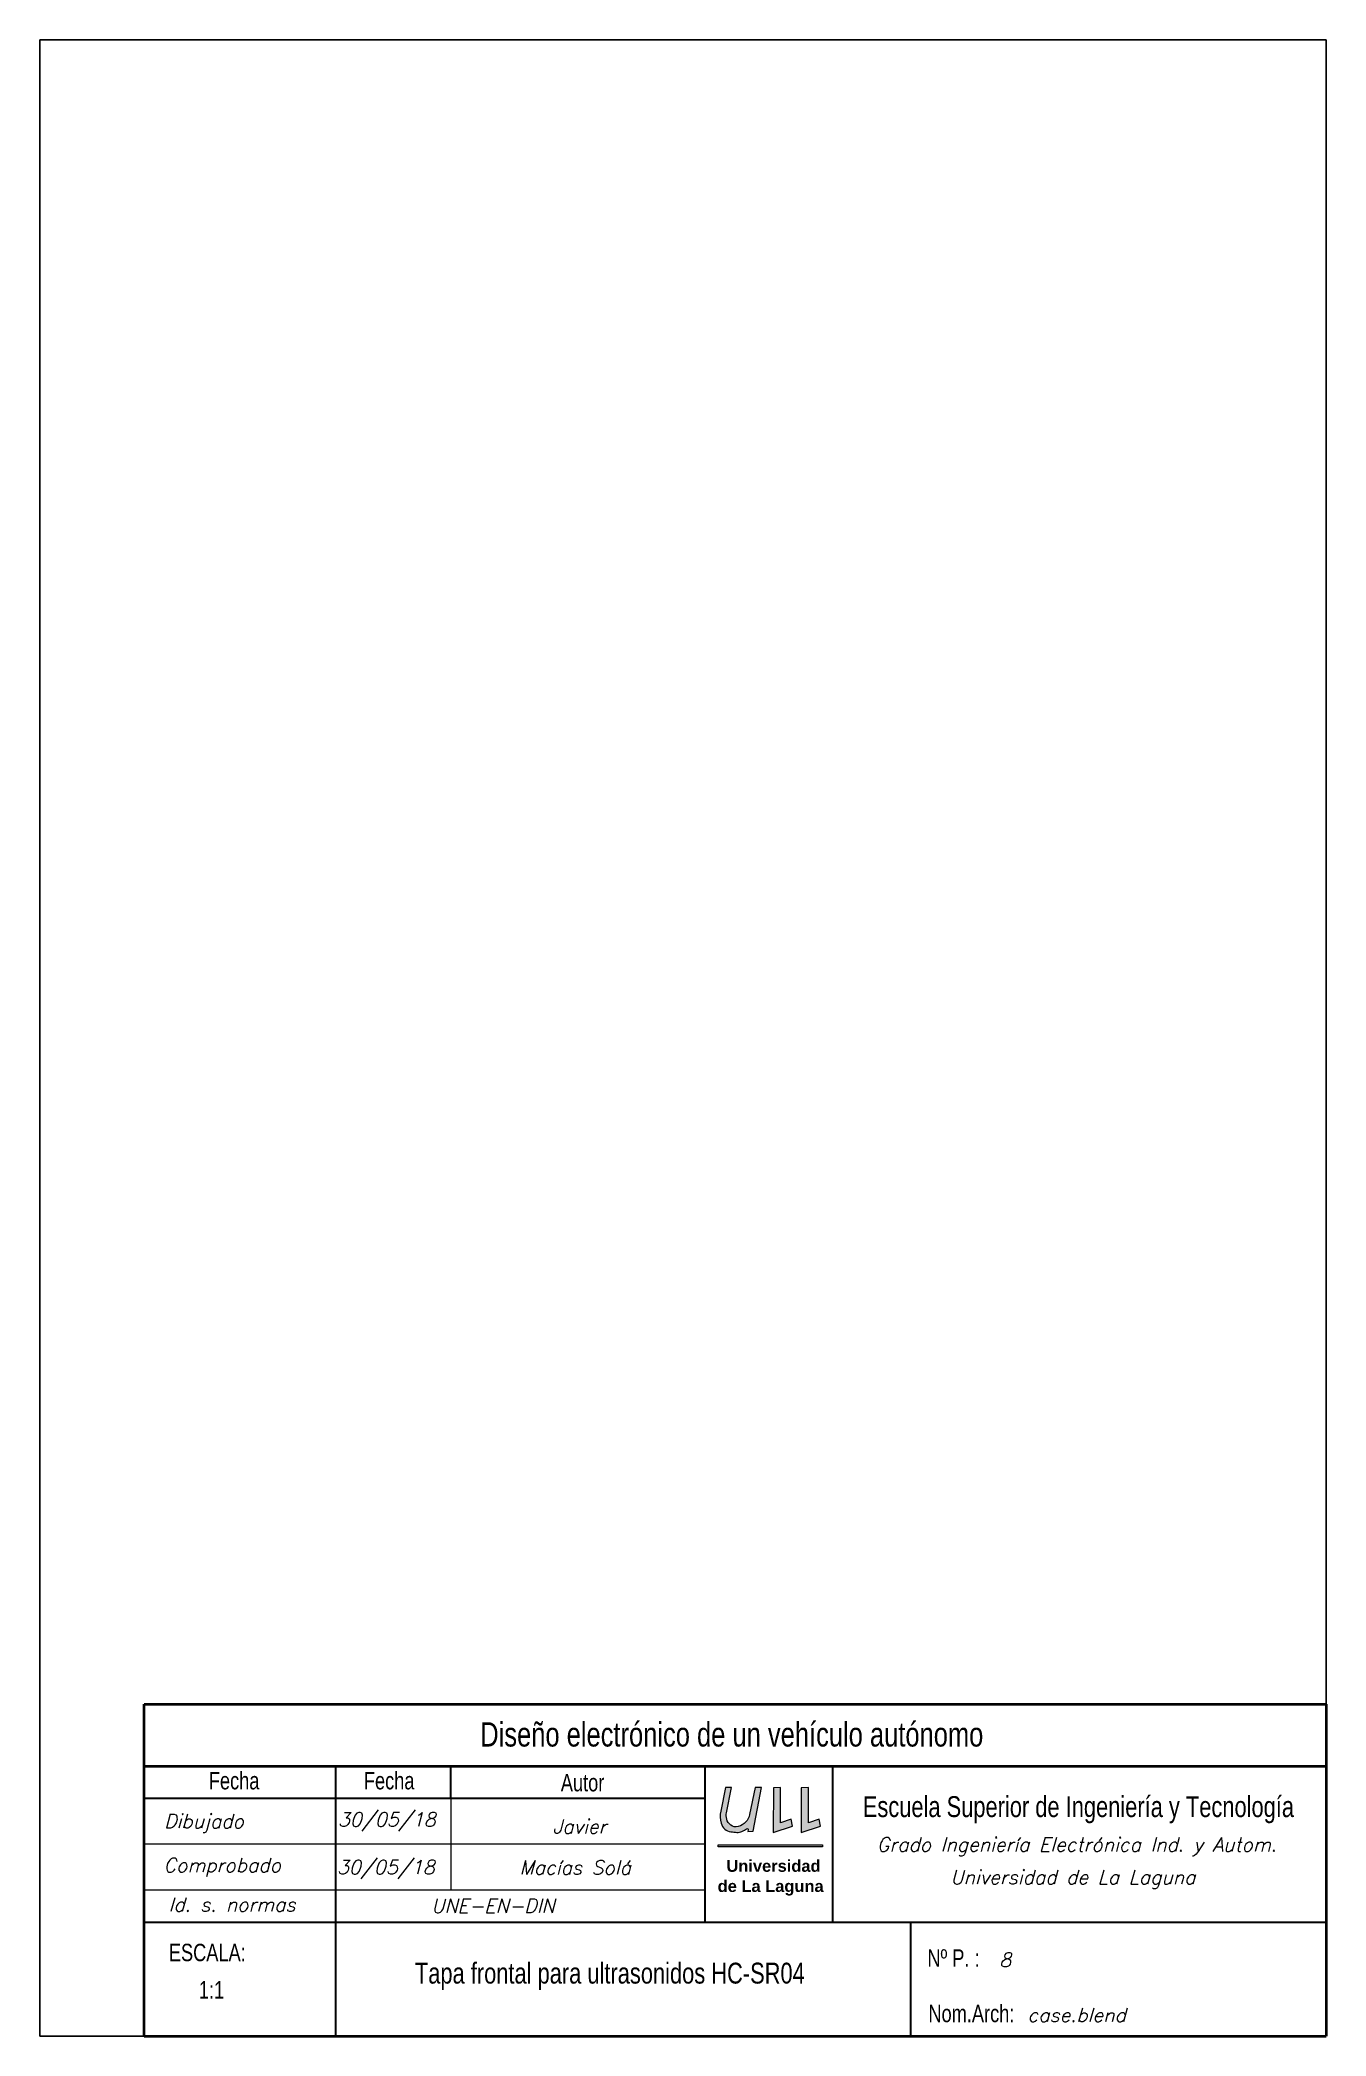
# Paper-space layout 'Layout1' of a CAD drawing. Header units: millimetres. Extents: x 19 to 204, y 4 to 291.
import ezdxf
from ezdxf.enums import TextEntityAlignment as Align

# ---------------------------------------------------------------- set-up
doc = ezdxf.new("R2010")
doc.units = ezdxf.units.MM
doc.linetypes.add('Continuo', pattern=[0])
doc.layers.get('0').update_dxf_attribs({"linetype": 'Continuo'})
for name, color, linetype, lineweight in [('caj 25', 4, 'Continuo', 25), ('caj 35', 3, 'Continuo', 35), ('caj 50', 7, 'Continuo', 50), ('txt25', 6, 'Continuo', 25), ('txt35', 3, 'Continuo', 35), ('txt50', 7, 'Continuo', 50)]:
    doc.layers.add(name, color=color, linetype=linetype, lineweight=lineweight)
doc.layers.add('FRAME 070', color=5, linetype='Continuo')
doc.styles.add('Estilo1', font='')
doc.styles.add('RomanS', font='romans.shx')
doc.styles.add('STYLE1', font='arial.ttf', dxfattribs={"width": 0.75})
doc.styles.get('Estilo1').set_extended_font_data('Antique Olive Compact', bold=True)

psp = doc.layouts.get("Layout1")

# ---------------------------------------------------------------- hatches: boundary and pattern name
h = psp.add_hatch(color=256)
h.paths.add_polyline_path([(122.86, 39.7), (121.95, 39.7), (121.15, 35.84, -0.281386), (119.51, 34.09, -0.236995), (118.43, 34.31, -0.16489), (117.85, 35.18, -0.099919), (117.8, 36.1), (118.54, 39.7), (117.66, 39.7), (116.99, 36.31, 0.114271), (117.05, 34.57, 0.306507), (118.44, 33.36, 0.008306), (119.32, 33.27, 0.143834), (120.03, 33.41, 0.006924), (120.74, 33.8, -0.612645), (120.93, 33.67), (120.91, 33.41), (121.65, 33.43)])
h.paths.add_polyline_path([(124.54, 33.24), (127.31, 34.14), (127.1, 35.17), (125.57, 34.62), (125.57, 39.7), (124.56, 39.66)])
h.paths.add_polyline_path([(128.57, 33.24), (131.33, 34.14), (131.13, 35.17), (129.6, 34.63), (129.6, 39.7), (128.58, 39.67)])

# ---------------------------------------------------------------- linework, layer by layer
for p, q in [((78.17, 38.14), (78.17, 31.55)), ((78.17, 31.55), (78.17, 24.95))]:
    psp.add_line(p, q)
for points in [[(19.06, 290.98), (204.06, 290.98), (204.06, 3.98), (19.06, 3.98)], [(124.56, 39.66), (124.54, 33.24), (127.31, 34.14), (127.1, 35.17), (125.57, 34.62), (125.57, 39.7)], [(128.58, 39.67), (128.57, 33.24), (131.33, 34.14), (131.13, 35.17), (129.6, 34.63), (129.6, 39.7)], [(116.63, 31.46), (131.62, 31.46), (131.62, 31.19), (116.63, 31.19)]]:
    psp.add_lwpolyline(points, close=True)
psp.add_lwpolyline([(117.66, 39.7), (116.99, 36.31, 0.114271), (117.05, 34.57, 0.306507), (118.44, 33.36, 0.008306), (119.32, 33.27, 0.143834), (120.03, 33.41, 0.006924), (120.74, 33.8, -0.612645), (120.93, 33.67), (120.91, 33.41), (121.65, 33.43), (122.86, 39.7), (121.95, 39.7), (121.15, 35.84, -0.281386), (119.51, 34.09, -0.236995), (118.43, 34.31, -0.16489), (117.85, 35.18, -0.099919), (117.8, 36.1), (118.54, 39.7)], format="xyb", close=True)
at = {"layer": 'caj 25', "color": 0}
for p, q in [((114.74, 31.55), (34.06, 31.55)), ((114.74, 24.95), (34.06, 24.95))]:
    psp.add_line(p, q, dxfattribs=at)
at = {"layer": 'caj 35', "color": 0}
for p, q in [((61.63, 3.98), (61.63, 42.8)), ((78.17, 38.14), (78.17, 42.8)), ((114.74, 20.36), (114.74, 42.8)), ((133.12, 20.36), (133.12, 42.8)), ((114.74, 38.14), (34.06, 38.14)), ((34.06, 20.36), (204.06, 20.36)), ((144.33, 3.98), (144.33, 20.36))]:
    psp.add_line(p, q, dxfattribs=at)
at = {"layer": 'caj 50', "color": 0}
for p, q in [((34.06, 51.71), (204.06, 51.71)), ((34.06, 3.98), (34.06, 51.71)), ((204.06, 51.71), (204.06, 3.98)), ((34.06, 42.8), (204.06, 42.8)), ((34.06, 3.98), (204.06, 3.98))]:
    psp.add_line(p, q, dxfattribs=at)
at = {"layer": 'FRAME 070'}
for p, q in [((19.06, 290.98), (19.06, 3.98)), ((204.06, 290.98), (19.06, 290.98)), ((204.06, 3.98), (204.06, 290.98)), ((19.06, 3.98), (204.06, 3.98))]:
    psp.add_line(p, q, dxfattribs=at)

# ---------------------------------------------------------------- texts
at = {"char_height": 1.6934, "width": 15.0486, "attachment_point": 1, "style": 'Estilo1'}
for s, insert in [('{\\fArial|b1|i0|c0|p34;Universidad}', (117.81, 29.29)), ('{\\fArial|b1|i0|c0|p34;de La Laguna}', (116.55, 26.39))]:
    psp.add_mtext(s, dxfattribs=dict(at, insert=insert))
at = {"layer": 'txt25', "color": 0, "style": 'STYLE1', "width": 0.75}
for s, p in [('Fecha', (43.36, 39.45)), ('Fecha', (65.66, 39.45)), ('Autor', (93.99, 39.17))]:
    psp.add_text(s, height=2.5, dxfattribs=at).set_placement(p)
psp.add_text('Escuela Superior de Ingeniería y Tecnología', height=3, dxfattribs=at).set_placement((168.44, 35.47), align=Align.CENTER)
at = {"layer": 'txt25', "color": 0, "style": 'RomanS', "oblique": 15}
for s, p in [('Dibujado', (36.91, 33.88)), ('30/05/18', (61.93, 34.11)), ('Javier', (92.82, 33.12)), ('Comprobado', (36.85, 27.56)), ('30/05/18', (61.79, 27.25)), ('Macías Solá', (88.03, 27.21)), ('Id. s. normas', (37.57, 21.88)), ('8', (157.05, 13.96)), ('case.blend', (161.1, 6.01))]:
    psp.add_text(s, height=2, dxfattribs=at).set_placement(p)
for s, p in [('Grado Ingeniería Electrónica Ind. y Autom.', (168.2, 30.53)), ('Universidad de La Laguna', (167.64, 25.84)), ('UNE-EN-DIN', (84.22, 21.71))]:
    psp.add_text(s, height=2, dxfattribs=at).set_placement(p, align=Align.CENTER)
at = {"layer": 'txt35', "color": 0, "style": 'STYLE1', "width": 0.75}
psp.add_text('Diseño electrónico de un vehículo autónomo', height=3.5, dxfattribs=at).set_placement((118.58, 45.61), align=Align.CENTER)
for s, p in [('ESCALA:', (37.61, 14.75)), ('Nº P. :', (146.72, 13.95)), ('1:1', (41.92, 9.38)), ('Nom.Arch:', (146.86, 5.98))]:
    psp.add_text(s, height=2.5, dxfattribs=at).set_placement(p)
at = {"layer": 'txt50', "color": 0, "style": 'STYLE1', "width": 0.75}
psp.add_text('Tapa frontal para ultrasonidos HC-SR04', height=3, dxfattribs=at).set_placement((101.04, 11.53), align=Align.CENTER)

doc.saveas('drawing.dxf')
